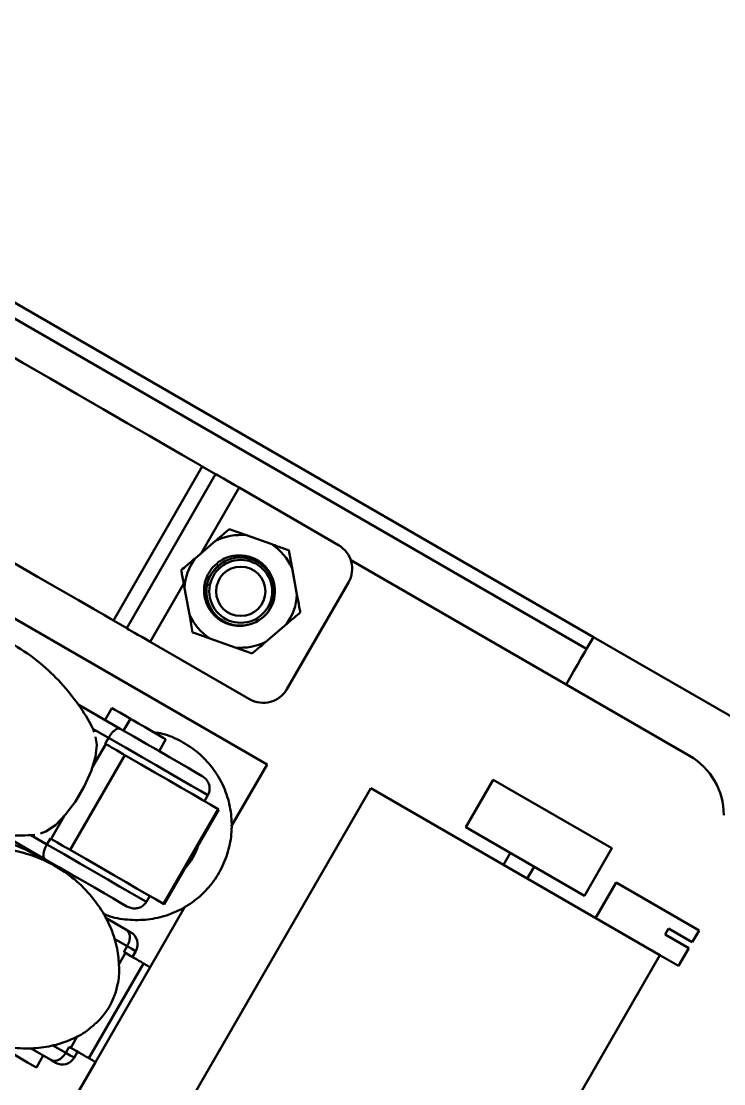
# Model space of a CAD drawing. Header units: millimetres. Extents: x 263 to 2983, y 441 to 2500.
# Drawn here: x 858.8 to 910.2, y 1895.4 to 1973.1 of the extents above; entities that cross this region are included whole.
import ezdxf

# ---------------------------------------------------------------- set-up
doc = ezdxf.new("R2010")
doc.units = ezdxf.units.MM
doc.header["$LTSCALE"] = 0.5
doc.layers.add('BOL', color=7, linetype='Continuous', lineweight=50)

# ---------------------------------------------------------------- blocks, each defined once
blk = doc.blocks.new('*U42')
at = {"layer": 'BOL'}
for p, q in [((-11.999, 6.192), (9.132, -6.008)), ((-1.803, 1.453), (-2.294, 0.589)), ((-0.071, 0.453), (-0.573, -0.405)), ((4.437, -3.297), (5.937, -0.699)), ((5.937, -0.699), (11.999, -4.199)), ((9.767, -4.065), (9.517, -4.498)), ((9.517, -4.498), (11.249, -5.498)), ((11.499, -5.065), (9.767, -4.065)), ((11.999, -4.199), (11.499, -5.065)), ((10.499, -6.797), (9.132, -6.008)), ((11.249, -5.498), (10.499, -6.797))]:
    blk.add_line(p, q, dxfattribs=at)
blk.add_lwpolyline([(-3.047, 6.797), (5.613, 1.797), (3.613, -1.667), (-5.047, 3.333)], close=True, dxfattribs=at)
blk = doc.blocks.new('*U43')
at = {"layer": 'BOL', "color": 0, "linetype": 'ByBlock', "lineweight": -2, "transparency": 16777216}
blk.add_blockref('*U42', (686.352, 1910.819), dxfattribs=at)

msp = doc.modelspace()

# ---------------------------------------------------------------- linework, layer by layer
at = {"layer": 'BOL'}
for p, q in [((900.625, 1928.055), (822.683, 1973.055)), ((900.125, 1927.189), (822.183, 1972.189)), ((872.028, 1940.524), (865.528, 1929.266)), ((872.028, 1940.524), (873.002, 1939.962)), ((873.002, 1939.962), (866.502, 1928.704)), ((874.718, 1938.971), (871.962, 1934.197)), ((874.718, 1938.971), (881.987, 1934.774)), ((875.253, 1935.493), (874.003, 1935.937)), ((872.993, 1935.076), (871.498, 1933.802)), ((877.104, 1934.836), (875.253, 1935.493)), ((878.596, 1933.086), (878.355, 1934.392)), ((898.625, 1924.591), (882.883, 1933.68)), ((873.218, 1933.297), (873.071, 1933.144)), ((878.952, 1931.154), (878.596, 1933.086)), ((870.669, 1931.958), (868.218, 1927.713)), ((877.285, 1931.848), (877.273, 1930.865)), ((882.719, 1932.042), (878.219, 1924.248)), ((876.769, 1918.735), (855.118, 1931.235)), ((870.729, 1931.635), (871.085, 1929.703)), ((871.085, 1929.703), (871.326, 1928.398)), ((865.528, 1929.266), (866.502, 1928.704)), ((876.688, 1927.714), (878.183, 1928.988)), ((872.576, 1927.954), (874.427, 1927.297)), ((900.125, 1927.189), (900.625, 1928.055)), ((900.625, 1928.055), (914.154, 1920.244)), ((868.218, 1927.713), (875.487, 1923.516)), ((874.427, 1927.297), (875.678, 1926.853)), ((907.654, 1919.378), (898.625, 1924.591)), ((862.964, 1923.125), (863.422, 1922.861)), ((863.422, 1922.861), (866.027, 1921.357)), ((865.419, 1922.862), (864.919, 1921.996)), ((866.772, 1922.081), (866.272, 1921.215)), ((865.176, 1920.693), (864.025, 1921.358)), ((864.016, 1918.569), (864.976, 1920.231)), ((865.176, 1920.693), (864.926, 1920.26)), ((864.926, 1920.26), (864.976, 1920.231)), ((868.871, 1919.715), (869.371, 1920.581)), ((869.35, 1920.593), (869.371, 1920.581)), ((866.37, 1919.426), (862.37, 1912.498)), ((874.151, 1914.201), (876.769, 1918.735)), ((884.353, 1917.012), (869.453, 1891.204)), ((872.442, 1916.499), (872.192, 1916.065)), ((869.199, 1908.556), (873.199, 1915.484)), ((860.976, 1913.303), (861.935, 1914.965)), ((869.243, 1908.53), (873.243, 1915.459)), ((860.527, 1911.83), (857.922, 1913.334)), ((859.486, 1913.586), (860.676, 1912.899)), ((860.676, 1912.899), (860.926, 1913.332)), ((860.926, 1913.332), (860.976, 1913.303)), ((867.942, 1908.704), (868.192, 1909.137)), ((868.219, 1903.926), (870.763, 1908.333)), ((864.935, 1907.553), (866.452, 1906.678)), ((866.545, 1905.469), (865.573, 1906.03)), ((866.545, 1905.469), (866.295, 1905.036)), ((865.923, 1904.124), (866.411, 1904.969)), ((866.411, 1904.969), (866.295, 1905.036)), ((866.919, 1904.676), (867.169, 1905.109)), ((890.584, 1879.004), (905.484, 1904.812)), ((867.729, 1904.208), (863.729, 1897.28)), ((864.219, 1896.997), (868.219, 1903.926)), ((862.411, 1898.041), (862.91, 1898.905)), ((860.952, 1897.151), (859.46, 1898.013)), ((861.11, 1898.215), (862.045, 1897.675)), ((862.045, 1897.675), (862.295, 1898.108)), ((862.411, 1898.041), (862.295, 1898.108)), ((862.669, 1897.314), (862.919, 1897.747)), ((859.904, 1896.602), (860.404, 1897.468)), ((861.769, 1892.754), (864.219, 1896.997))]:
    msp.add_line(p, q, dxfattribs=at)
at = {"layer": 'BOL', "flags": 128}
for points in [[(847.779, 1954.524), (847.945, 1954.429), (848.436, 1954.145), (849.241, 1953.68), (850.336, 1953.048), (851.692, 1952.265), (853.272, 1951.353), (855.033, 1950.336), (856.927, 1949.242), (858.903, 1948.102), (860.905, 1946.946), (862.88, 1945.806), (864.774, 1944.712), (866.535, 1943.695), (868.115, 1942.783), (869.472, 1942), (870.567, 1941.368), (871.371, 1940.903), (871.863, 1940.619), (872.028, 1940.524)], [(841.279, 1943.266), (841.445, 1943.17), (841.936, 1942.886), (842.741, 1942.422), (843.836, 1941.79), (845.192, 1941.007), (846.772, 1940.094), (848.534, 1939.078), (850.427, 1937.984), (852.403, 1936.844), (854.405, 1935.688), (856.38, 1934.547), (858.274, 1933.454), (860.035, 1932.437), (861.615, 1931.525), (862.972, 1930.742), (864.067, 1930.109), (864.871, 1929.645), (865.363, 1929.361), (865.528, 1929.266)], [(874.718, 1938.971), (874.409, 1939.15), (874.11, 1939.322), (873.83, 1939.484), (873.579, 1939.629), (873.364, 1939.753), (873.193, 1939.851), (873.071, 1939.922), (873.002, 1939.962)], [(868.218, 1927.713), (867.909, 1927.891), (867.61, 1928.064), (867.33, 1928.225), (867.079, 1928.37), (866.864, 1928.494), (866.693, 1928.593), (866.571, 1928.664), (866.502, 1928.704)], [(898.625, 1924.591), (898.918, 1925.098), (899.199, 1925.585), (899.458, 1926.034), (899.686, 1926.428), (899.872, 1926.751), (900.011, 1926.991), (900.096, 1927.139), (900.125, 1927.189)], [(865.419, 1922.862), (865.443, 1922.848), (865.635, 1922.737), (865.992, 1922.531), (866.46, 1922.262), (866.772, 1922.081)], [(866.772, 1922.081), (866.803, 1922.063), (867.006, 1921.946), (867.371, 1921.735), (867.843, 1921.463), (868.35, 1921.17), (868.814, 1920.902), (869.166, 1920.699), (869.35, 1920.593)], [(866.027, 1921.357), (867.034, 1920.775), (867.974, 1920.233), (868.843, 1919.731), (869.638, 1919.272), (870.357, 1918.857), (870.995, 1918.489), (871.55, 1918.168), (872.021, 1917.896)], [(864.221, 1920.774), (864.323, 1920.179), (864.22, 1919.299), (863.904, 1918.254), (863.402, 1917.136), (862.759, 1916.045), (862.033, 1915.077), (861.287, 1914.319), (860.588, 1913.838), (860.21, 1913.7)], [(864.976, 1920.231), (865.075, 1920.174), (865.216, 1920.093), (865.39, 1919.992), (865.587, 1919.878), (865.796, 1919.758), (866.004, 1919.638), (866.2, 1919.525), (866.37, 1919.426)], [(872.442, 1916.499), (871.902, 1916.81), (871.249, 1917.187), (870.487, 1917.627), (869.618, 1918.129), (868.647, 1918.689), (867.58, 1919.306), (866.421, 1919.975), (865.176, 1920.693)], [(866.37, 1919.426), (867.506, 1918.771), (868.569, 1918.157), (869.555, 1917.588), (870.459, 1917.066), (871.279, 1916.592), (872.011, 1916.17), (872.652, 1915.8), (873.199, 1915.484)], [(873.199, 1915.484), (873.24, 1915.46), (873.243, 1915.459)], [(862.37, 1912.498), (862.2, 1912.597), (862.004, 1912.709), (861.796, 1912.83), (861.587, 1912.95), (861.39, 1913.064), (861.216, 1913.165), (861.075, 1913.246), (860.976, 1913.303)], [(860.676, 1912.899), (861.921, 1912.18), (863.08, 1911.511), (864.147, 1910.895), (865.118, 1910.335), (865.987, 1909.833), (866.749, 1909.393), (867.402, 1909.016), (867.942, 1908.704)], [(862.37, 1912.498), (863.506, 1911.842), (864.569, 1911.229), (865.555, 1910.66), (866.459, 1910.137), (867.279, 1909.664), (868.011, 1909.241), (868.652, 1908.872), (869.199, 1908.556)], [(866.521, 1908.37), (866.05, 1908.642), (865.495, 1908.962), (864.857, 1909.331), (864.138, 1909.745), (863.343, 1910.205), (862.474, 1910.706), (861.534, 1911.249), (860.527, 1911.83)], [(869.243, 1908.53), (869.24, 1908.532), (869.199, 1908.556)], [(866.452, 1906.678), (866.645, 1906.566), (866.762, 1906.498), (866.803, 1906.475), (866.803, 1906.475)], [(867.169, 1905.109), (867.167, 1905.11), (867.08, 1905.16), (866.872, 1905.28), (866.545, 1905.469)], [(866.411, 1904.969), (866.6, 1904.86), (866.806, 1904.741), (867.016, 1904.62), (867.218, 1904.503), (867.4, 1904.398), (867.551, 1904.311), (867.663, 1904.246), (867.729, 1904.208)], [(868.219, 1903.926), (868.218, 1903.926), (868.155, 1903.962), (867.992, 1904.056), (867.729, 1904.208)], [(859.904, 1896.602), (859.86, 1896.627), (859.636, 1896.756), (859.255, 1896.976), (858.775, 1897.253), (858.269, 1897.545), (857.815, 1897.808), (857.48, 1898.001), (857.317, 1898.095)], [(862.045, 1897.675), (862.372, 1897.486), (862.58, 1897.366), (862.667, 1897.316), (862.669, 1897.314)], [(863.729, 1897.28), (863.663, 1897.318), (863.551, 1897.383), (863.4, 1897.47), (863.218, 1897.575), (863.016, 1897.692), (862.806, 1897.813), (862.6, 1897.932), (862.411, 1898.041)], [(861.303, 1896.948), (861.303, 1896.948), (861.262, 1896.972), (861.145, 1897.04), (860.952, 1897.151)], [(864.219, 1896.997), (864.218, 1896.998), (864.155, 1897.034), (863.992, 1897.128), (863.729, 1897.28)]]:
    msp.add_lwpolyline(points, dxfattribs=at)
at = {"layer": 'BOL'}
for radius in [2.3, 1.8]:
    msp.add_circle((874.84, 1931.395), radius, dxfattribs=at)
for centre, radius, start, end in [((874.84, 1931.395), 4.119, 84.24467, 116.65517), ((874.84, 1931.395), 4.119, 24.24467, 56.65517), ((880.987, 1933.042), 2, 330, 60), ((874.84, 1931.395), 4.119, 144.24467, 176.65517), ((874.817, 1931.38), 2.491, 9.84472, 285.14415), ((874.84, 1931.395), 2.5, 284.54596, 15.07299), ((874.84, 1931.395), 4.119, 324.24467, 356.65517), ((874.84, 1931.395), 4.119, 204.24467, 236.65517), ((874.84, 1931.395), 4.119, 264.24467, 296.65517), ((876.487, 1925.248), 2, 240, 330), ((905.154, 1915.048), 5, 0, 60), ((867.657, 1914.065), 4.255, 316.6493, 343.35071), ((866.303, 1905.609), 1, 330, 60), ((860.644, 1903.68), 5.287, 313.28803, 346.22189), ((861.803, 1897.814), 1, 240, 330)]:
    msp.add_arc(centre, radius, start, end, dxfattribs=at)
for points, knots in [([(874.003, 1935.937), (873.805, 1935.769), (873.472, 1935.485), (873.131, 1935.194), (872.993, 1935.076)], [0, 0, 0, 0, 0.592737, 1, 1, 1, 1]), ([(878.355, 1934.392), (878.228, 1934.437), (877.817, 1934.583), (877.395, 1934.732), (877.104, 1934.836)], [0, 0, 0, 0, 0.309704, 1, 1, 1, 1]), ([(871.498, 1933.802), (871.448, 1933.759), (871.107, 1933.468), (870.773, 1933.184), (870.488, 1932.94)], [0, 0, 0, 0, 0.145957, 1, 1, 1, 1]), ([(872.179, 1931.78), (872.183, 1931.808), (872.205, 1931.953), (872.314, 1932.387), (872.618, 1933.006), (873.034, 1933.375), (873.223, 1933.544)], [0, 0, 0, 0, 0.041702, 0.209011, 0.639781, 1, 1, 1, 1]), ([(872.402, 1931.804), (872.402, 1931.836), (872.401, 1932.185), (872.72, 1932.811), (873.183, 1933.218), (873.409, 1933.416)], [0, 0, 0, 0, 0.04975, 0.536032, 1, 1, 1, 1]), ([(873.223, 1933.544), (873.363, 1933.63), (873.754, 1933.873), (874.505, 1934.061), (875.404, 1933.991), (876.226, 1933.625), (876.863, 1933.01), (877.156, 1932.434), (877.24, 1932.102), (877.254, 1932.045)], [0, 0, 0, 0, 0.09731, 0.27306, 0.448804, 0.624629, 0.796276, 0.965296, 1, 1, 1, 1]), ([(870.488, 1932.94), (870.512, 1932.808), (870.591, 1932.378), (870.673, 1931.939), (870.729, 1931.635)], [0, 0, 0, 0, 0.309755, 1, 1, 1, 1]), ([(875.468, 1928.975), (875.308, 1928.937), (874.875, 1928.833), (874.135, 1928.895), (873.341, 1929.234), (872.688, 1929.822), (872.263, 1930.601), (872.143, 1931.29), (872.171, 1931.68), (872.179, 1931.78)], [0, 0, 0, 0, 0.096549, 0.261811, 0.426966, 0.597501, 0.769411, 0.941263, 1, 1, 1, 1]), ([(879.193, 1929.849), (879.168, 1929.982), (879.089, 1930.411), (879.008, 1930.851), (878.952, 1931.154)], [0, 0, 0, 0, 0.3096952, 1, 1, 1, 1]), ([(877.273, 1930.865), (877.175, 1930.58), (876.978, 1930.001), (876.462, 1929.422), (876.062, 1929.256), (875.949, 1929.21)], [0, 0, 0, 0, 0.410944, 0.833913, 1, 1, 1, 1]), ([(877.088, 1930.905), (877.122, 1930.898), (877.184, 1930.884), (877.246, 1930.871), (877.273, 1930.865)], [0, 0, 0, 0, 0.560008, 1, 1, 1, 1]), ([(864.133, 1921.112), (864.093, 1921.205), (863.794, 1921.903), (862.99, 1923.132), (861.718, 1924.741), (860.147, 1926.225), (858.338, 1927.512), (856.342, 1928.532), (854.303, 1929.23), (852.29, 1929.645), (850.967, 1929.694), (850.328, 1929.718)], [0, 0, 0, 0, 0.018084, 0.136081, 0.256256, 0.377704, 0.512076, 0.64187, 0.766845, 0.887184, 1, 1, 1, 1]), ([(878.183, 1928.988), (878.233, 1929.031), (878.574, 1929.322), (878.908, 1929.606), (879.193, 1929.849)], [0, 0, 0, 0, 0.146006, 1, 1, 1, 1]), ([(871.326, 1928.398), (871.453, 1928.353), (871.864, 1928.207), (872.285, 1928.057), (872.576, 1927.954)], [0, 0, 0, 0, 0.309695, 1, 1, 1, 1]), ([(875.678, 1926.853), (875.875, 1927.021), (876.209, 1927.305), (876.549, 1927.595), (876.688, 1927.714)], [0, 0, 0, 0, 0.5927144, 1, 1, 1, 1]), ([(863.076, 1922.934), (863.12, 1922.938), (863.244, 1922.948), (863.355, 1922.899), (863.421, 1922.861), (863.422, 1922.861)], [0, 0, 0, 0, 0.350207, 0.983511, 1, 1, 1, 1]), ([(845.382, 1921.388), (845.62, 1920.974), (846.196, 1919.97), (847.389, 1918.528), (848.948, 1917.039), (850.761, 1915.754), (852.755, 1914.735), (854.795, 1914.03), (856.822, 1913.638), (858.497, 1913.5), (859.468, 1913.579), (859.792, 1913.606)], [0, 0, 0, 0, 0.083614, 0.20272, 0.323089, 0.456263, 0.584904, 0.708767, 0.828036, 0.942675, 1, 1, 1, 1]), ([(864.78, 1907.854), (864.891, 1907.802), (865.449, 1907.542), (866.565, 1907.366), (868.048, 1907.359), (869.503, 1907.691), (870.852, 1908.316), (872.038, 1909.214), (873.007, 1910.342), (873.714, 1911.651), (874.128, 1913.081), (874.229, 1914.567), (874.012, 1916.042), (873.487, 1917.44), (872.677, 1918.693), (871.62, 1919.754), (870.359, 1920.543), (869.284, 1920.999), (868.634, 1921.078), (868.476, 1921.097)], [0, 0, 0, 0, 0.015886, 0.080294, 0.144592, 0.208769, 0.272833, 0.336811, 0.400754, 0.464713, 0.528729, 0.592835, 0.657057, 0.721387, 0.785812, 0.850297, 0.914797, 0.979263, 1, 1, 1, 1]), ([(865.176, 1920.693), (865.218, 1920.761), (865.302, 1920.896), (865.456, 1921.085), (865.653, 1921.273), (865.867, 1921.389), (865.98, 1921.384), (866.027, 1921.357), (866.027, 1921.357)], [0, 0, 0, 0, 0.107601, 0.214416, 0.382754, 0.663942, 0.997033, 1, 1, 1, 1]), ([(872.021, 1917.896), (872.124, 1917.823), (872.33, 1917.676), (872.522, 1917.345), (872.59, 1916.986), (872.542, 1916.694), (872.466, 1916.546), (872.442, 1916.499)], [0, 0, 0, 0, 0.232812, 0.465924, 0.690654, 0.901675, 1, 1, 1, 1]), ([(860.591, 1911.692), (860.052, 1912.014), (858.992, 1912.648), (857.267, 1913.212), (855.805, 1913.494), (854.939, 1913.474), (854.64, 1913.467)], [0, 0, 0, 0, 0.296083, 0.581881, 0.855746, 1, 1, 1, 1]), ([(865.759, 1902.417), (865.785, 1902.498), (865.942, 1903.004), (865.972, 1903.974), (865.837, 1905.343), (865.395, 1906.761), (864.679, 1908.148), (863.662, 1909.484), (862.362, 1910.672), (860.829, 1911.624), (859.204, 1912.257), (857.652, 1912.595), (856.662, 1912.586), (856.225, 1912.582)], [0, 0, 0, 0, 0.015055, 0.094004, 0.182505, 0.277043, 0.375734, 0.47729, 0.591849, 0.704073, 0.812894, 0.917551, 1, 1, 1, 1]), ([(860.527, 1911.83), (860.527, 1911.831), (860.48, 1911.858), (860.419, 1911.952), (860.413, 1912.196), (860.477, 1912.461), (860.563, 1912.689), (860.638, 1912.829), (860.676, 1912.899)], [0, 0, 0, 0, 0.002968, 0.336052, 0.617234, 0.785572, 0.892356, 1, 1, 1, 1]), ([(867.942, 1908.704), (867.878, 1908.617), (867.752, 1908.441), (867.464, 1908.275), (867.136, 1908.204), (866.805, 1908.233), (866.611, 1908.327), (866.521, 1908.37)], [0, 0, 0, 0, 0.19885, 0.397502, 0.60096, 0.815758, 1, 1, 1, 1]), ([(866.545, 1905.469), (866.582, 1905.54), (866.655, 1905.681), (866.723, 1905.92), (866.747, 1906.207), (866.668, 1906.493), (866.538, 1906.628), (866.452, 1906.677), (866.452, 1906.678)], [0, 0, 0, 0, 0.107644, 0.214431, 0.382787, 0.663957, 0.99703, 1, 1, 1, 1]), ([(850.746, 1903.044), (850.831, 1902.867), (851.149, 1902.208), (852.003, 1901.149), (853.284, 1899.948), (854.817, 1898.993), (856.441, 1898.344), (858.083, 1898.006), (859.673, 1897.96), (861.15, 1898.173), (862.456, 1898.618), (863.495, 1899.16), (864.041, 1899.654), (864.26, 1899.852)], [0, 0, 0, 0, 0.0374051, 0.1393164, 0.2543872, 0.3671382, 0.4764882, 0.581671, 0.6820578, 0.7769299, 0.8653776, 0.9461591, 1, 1, 1, 1]), ([(860.952, 1897.151), (860.952, 1897.151), (861.039, 1897.102), (861.22, 1897.056), (861.507, 1897.131), (861.743, 1897.296), (861.916, 1897.474), (862.002, 1897.607), (862.045, 1897.675)], [0, 0, 0, 0, 0.002972, 0.336048, 0.61723, 0.785575, 0.892366, 1, 1, 1, 1])]:
    msp.add_open_spline(points, degree=3, knots=knots, dxfattribs=at)

# ---------------------------------------------------------------- block references
msp.add_blockref('*U43', (210, 0), dxfattribs=at)

doc.saveas('drawing.dxf')
